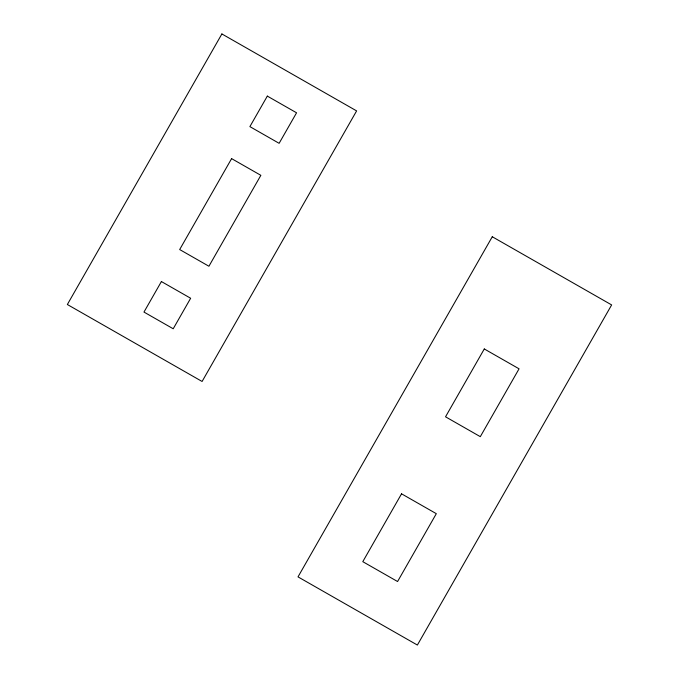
<?xml version="1.0" encoding="UTF-8"?>
<svg xmlns="http://www.w3.org/2000/svg" width="679" height="679" viewBox="0 0 679 679"><rect width="100%" height="100%" fill="white"/><g stroke="black" fill="none" stroke-linecap="round" stroke-linejoin="round"><path stroke-width="1.02" d="M221.889 33.95L67.357 304.515L202.087 381.471L356.619 110.898L221.889 33.95M161.398 281.547L143.973 312.068L173.213 328.772L190.646 298.251L161.398 281.547M231.607 158.623L179.68 249.549L208.92 266.244L260.855 175.326L231.607 158.623M267.322 96.104L249.889 126.617L279.128 143.32L296.562 112.799L267.322 96.104M492.275 236.75L298.013 576.878L417.381 645.05L611.643 304.922L492.275 236.75M401.544 493.82L362.79 561.669L397.571 581.53L436.317 513.68L401.544 493.82M484.288 348.955L445.534 416.804L480.308 436.665L519.062 368.816L484.288 348.955"/></g></svg>
